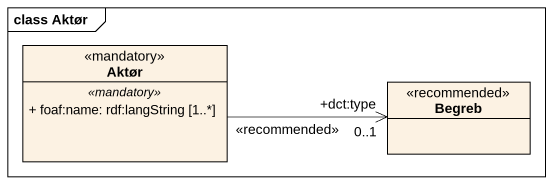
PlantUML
@startuml
mainframe class Aktør
hide circle
hide empty members
skinparam classAttributeIconSize 0
class Aktør <<mandatory>> {
  .. <<mandatory>> ..
  + foaf:name: rdf:langString [1..*]
}
class Begreb <<recommended>>
Aktør -right-> "+dct:type\n0..1" Begreb : <<recommended>>
@enduml
